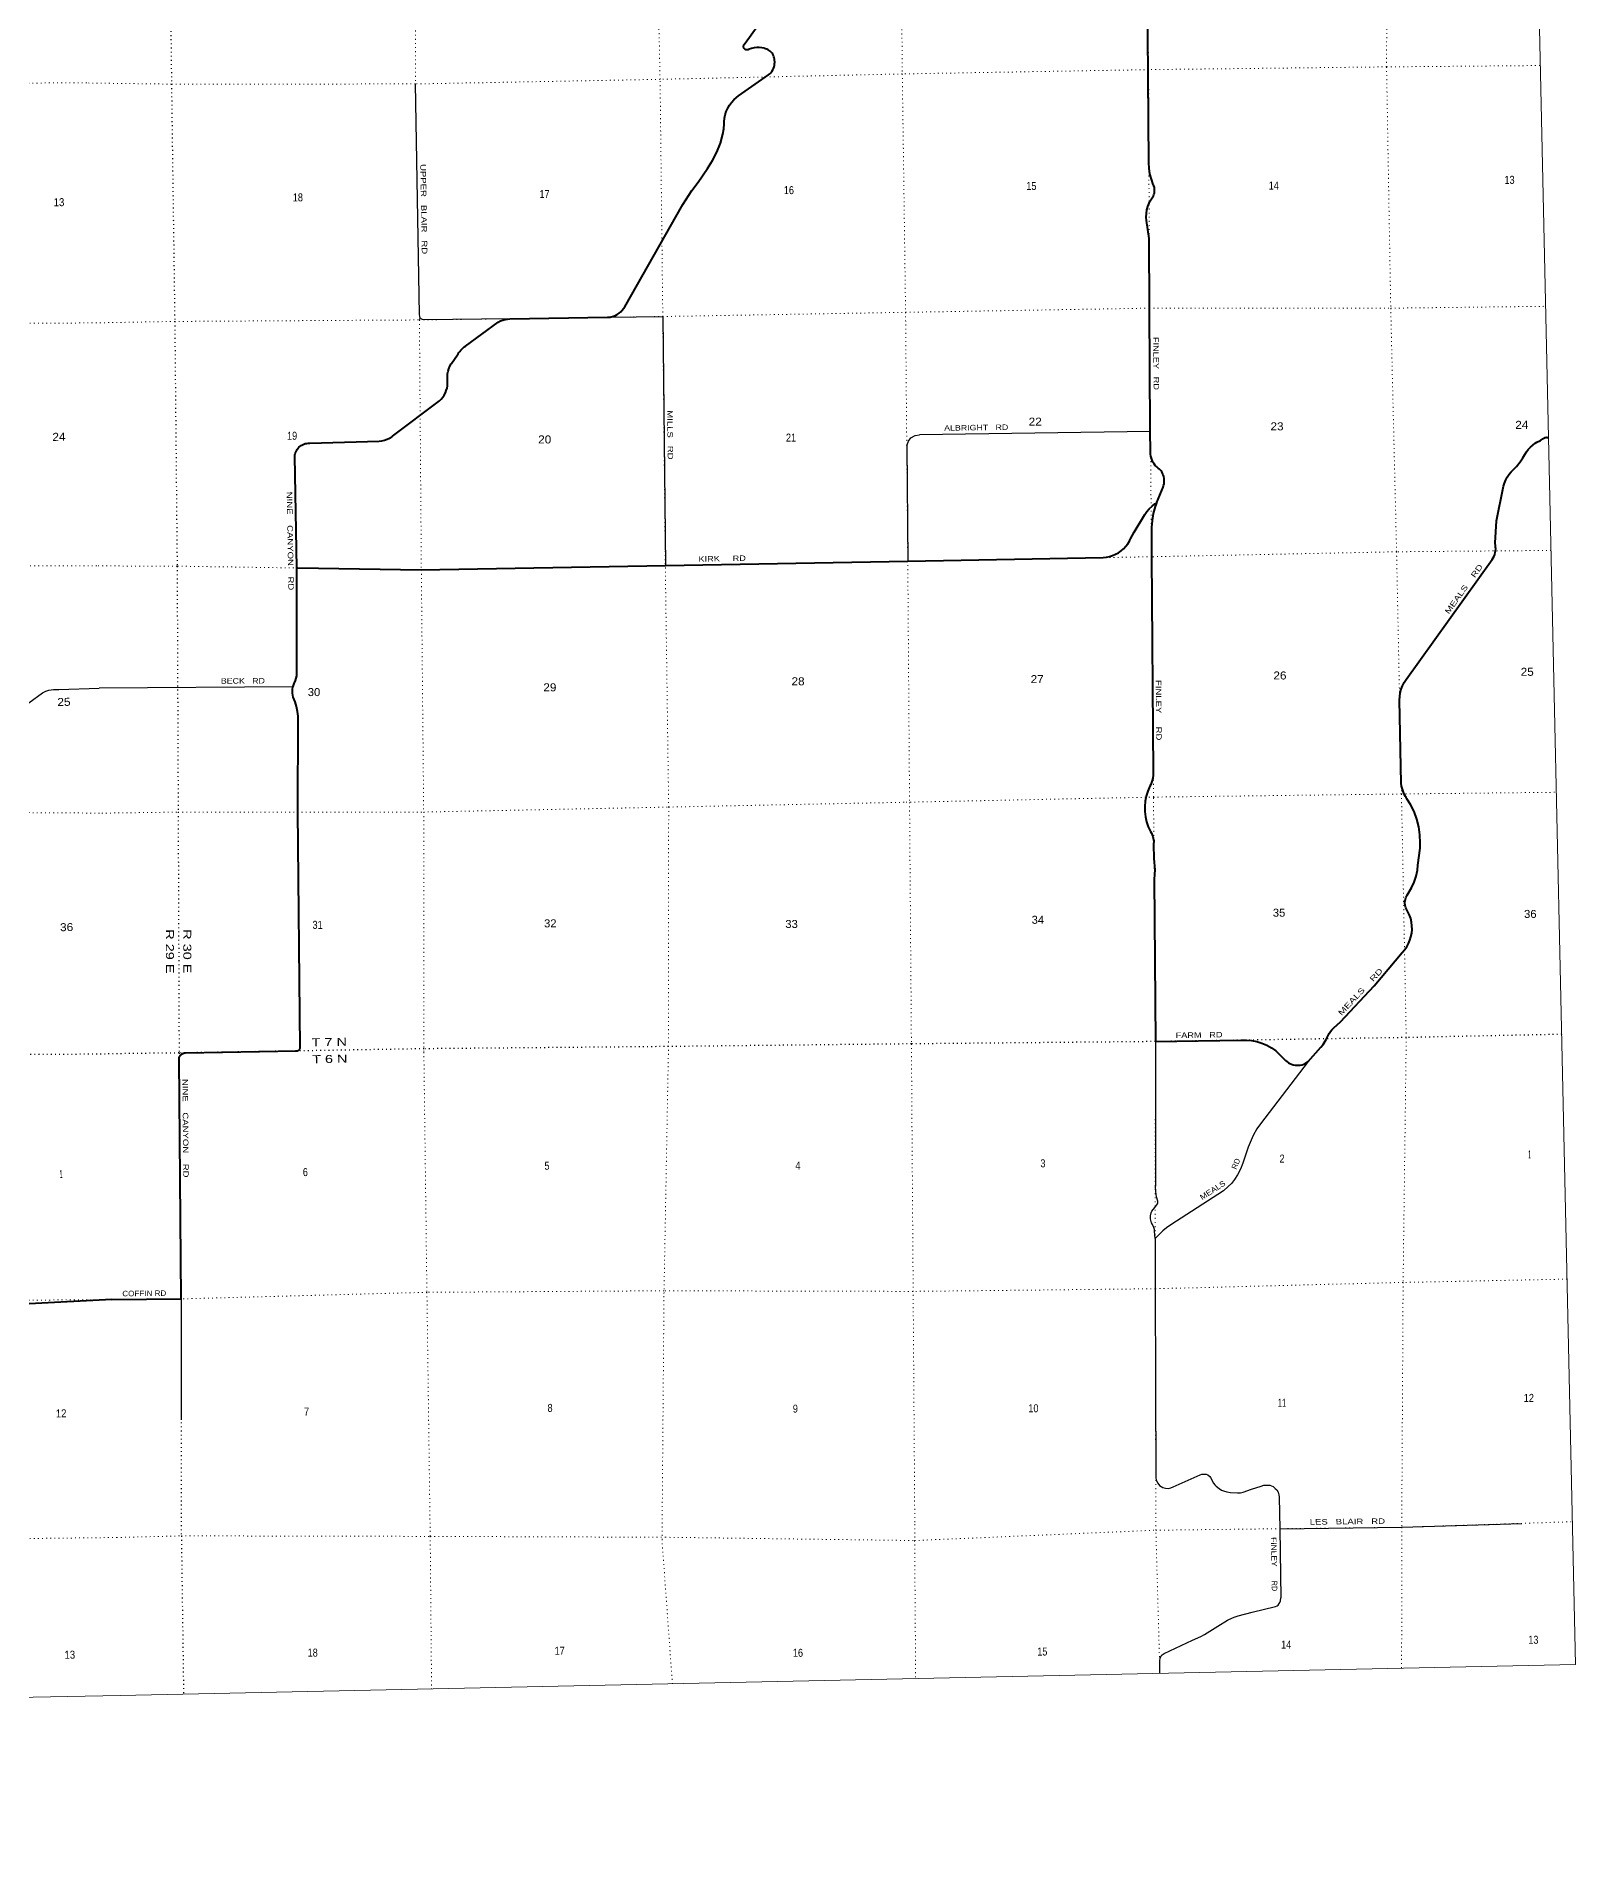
# Model space of a CAD drawing. Header units: feet. Extents: x 245918 to 509309, y -547785 to -360805.
# Drawn here: x 475652 to 509309, y -547785 to -507977 of the extents above; entities that cross this region are included whole.
import ezdxf

# ---------------------------------------------------------------- set-up
doc = ezdxf.new("R2010")
doc.units = ezdxf.units.FT
doc.header["$LTSCALE"] = 60
doc.linetypes.add('DOTTED', pattern=[1.5, 0.3, -1.2])
for name, color, linetype, lineweight in [('26', 7, 'Continuous', 40), ('27', 7, 'Continuous', 13), ('29', 7, 'Continuous', 25), ('4', 7, 'Continuous', 13), ('6', 7, 'DOTTED', 25), ('7', 7, 'DOTTED', 13)]:
    doc.layers.add(name, color=color, linetype=linetype, lineweight=lineweight)
doc.layers.add('30', color=7, linetype='Continuous')

msp = doc.modelspace()

# ---------------------------------------------------------------- linework, layer by layer
at = {"layer": '26'}
for points in [[(500144.7, -518182.41), (500287.28, -517838.6), (500300.08, -517800.85), (500308.86, -517761.98), (500313.53, -517722.4), (500314.04, -517682.54), (500310.38, -517642.86), (500302.59, -517603.77), (500290.76, -517565.71), (500286.91, -517555.72), (500285.41, -517551.41), (500274.63, -517525.64), (500261.22, -517501.13), (500245.32, -517478.17), (500227.11, -517456.99), (500209.56, -517440.45), (500184.69, -517421), (500159.56, -517399.75), (500150.06, -517391.72), (500118.79, -517359.08), (500091.11, -517323.36), (500067.31, -517284.94), (500047.66, -517244.24), (500032.36, -517201.72), (500021.6, -517157.82), (500015.49, -517113.04), (500014.11, -517087.34), (500007.17, -516582.32), (499989.57, -513920.54), (499982.08, -512394.79), (499924.3, -512005.39), (499919.46, -511927.38), (499922.79, -511849.28), (499934.27, -511771.97), (499953.77, -511696.28), (499981.08, -511623.04), (500004.84, -511573.36), (500078.27, -511466.99), (500089.65, -511437.07), (500097.83, -511406.13), (500102.74, -511374.51), (500104.31, -511342.54), (500102.53, -511310.58), (500097.43, -511278.99), (500089.05, -511248.1), (500079.34, -511222.49), (500074.81, -511212.21), (500032.35, -511098.61), (500001.99, -510981.19), (499984.07, -510861.24), (499978.78, -510740.08), (499950.19, -506982.38)], [(490961.83, -509310.28), (491003.11, -509279.14), (491659.05, -508820.79), (491686.96, -508797.01), (491712.23, -508770.45), (491734.58, -508741.39), (491753.78, -508710.15), (491769.6, -508677.08), (491781.89, -508642.54), (491790.49, -508606.9), (491795.32, -508570.55), (491796.12, -508557.45), (491790.16, -508471.38), (491785.94, -508448.36), (491778.04, -508420.49), (491767.28, -508393.6), (491753.76, -508367.98), (491737.64, -508343.91), (491719.09, -508321.66), (491698.32, -508301.48), (491675.55, -508283.57), (491651.03, -508268.14), (491625.04, -508255.36), (491622.85, -508254.56), (491597.73, -508245.32), (491572.85, -508238.17), (491569.28, -508237.14), (491514.39, -508225.99), (491458.64, -508220.65), (491402.63, -508221.16), (491346.98, -508227.53), (491292.31, -508239.67), (491239.2, -508257.47), (491238.99, -508257.63), (491232.47, -508262.25), (491225.51, -508266.16), (491218.17, -508269.32), (491210.54, -508271.69), (491202.71, -508273.25), (491194.76, -508273.99), (491186.77, -508273.89), (491178.84, -508272.96), (491171.05, -508271.2), (491163.49, -508268.64), (491156.23, -508265.3), (491149.36, -508261.22), (491142.96, -508256.45), (491137.09, -508251.03), (491131.82, -508245.03), (491127.21, -508238.51), (491123.3, -508231.55), (491120.14, -508224.21), (491117.77, -508216.59), (491116.2, -508208.76), (491115.46, -508200.8), (491115.56, -508192.82), (491116.5, -508184.89), (491118.25, -508177.09), (491120.81, -508169.53), (491124.15, -508162.27), (491128.23, -508155.41), (491246.97, -507990.51), (491726.82, -507325.62)], [(488180.33, -514119.49), (488201.76, -514115.47), (488222.64, -514109.13), (488267.98, -514096.26), (488311.72, -514078.72), (488353.39, -514056.7), (488392.54, -514030.45), (488428.72, -514000.25), (488461.55, -513966.43), (488490.67, -513929.37), (488515.62, -513889.7), (489785.51, -511656.81), (489981.22, -511347.07), (490120.3, -511163.66), (490326.39, -510866.73), (490439.7, -510692.49), (490534.17, -510507.36), (490608.77, -510313.37), (490662.69, -510112.65), (490662.85, -510111.89), (490682.62, -510001.22), (490690.72, -509889.09), (490690.65, -509843.54), (490698.63, -509766.97), (490714.58, -509691.67), (490738.31, -509618.44), (490769.56, -509548.09), (490808, -509481.39), (490853.2, -509419.08), (490904.66, -509361.83), (490961.83, -509310.28)], [(481345.1, -519602.32), (481303.32, -517163.95), (481306.71, -517131.95), (481313.42, -517100.48), (481323.39, -517069.88), (481336.49, -517040.49), (481352.6, -517012.64), (481371.54, -516986.62), (481393.08, -516962.72), (481417.01, -516941.21), (481443.06, -516922.31), (481470.94, -516906.24), (481500.34, -516893.18), (481530.95, -516883.26), (481562.43, -516876.59), (481594.44, -516873.25), (481626.62, -516873.27), (481634.06, -516873.76), (483144.94, -516831.32), (483204.28, -516823.19), (483262.45, -516808.91), (483318.81, -516788.62), (483372.74, -516762.55), (483423.65, -516730.99), (483436.33, -516721.92), (484463.34, -515944.72), (484502.79, -515907.17), (484538.11, -515865.71), (484568.89, -515820.78), (484594.81, -515772.88), (484615.58, -515722.53), (484630.98, -515670.29), (484640.83, -515616.72), (484645.02, -515562.42), (484643.52, -515507.98), (484639.37, -515471.99), (484638.29, -515414.15), (484643.25, -515356.52), (484654.22, -515299.72), (484671.06, -515244.38), (484693.59, -515191.1), (484721.57, -515140.47), (484729.56, -515128.02), (484862.77, -514938.16), (484875.39, -514917.45), (484890.65, -514892.4), (484910.16, -514867.45), (484930.99, -514840.81), (484976.54, -514793.67), (484982.16, -514788.76), (485007.09, -514767), (485032.16, -514748.81), (485752.54, -514226.07), (485801.75, -514200.99), (485853.3, -514181.2), (485906.65, -514166.9), (485953.43, -514157.55), (486005.01, -514150.84)], [(486005.01, -514150.84), (488136.8, -514119.49), (488180.33, -514119.49)], [(505587.78, -526847.17), (505597.6, -526816.58), (505610.57, -526787.19), (505626.54, -526759.31), (505627.3, -526758.14), (505723.91, -526597.7), (505779.03, -526474.45), (505820.97, -526346.12), (505849.26, -526214.11), (505862.29, -526100.92), (505907.58, -525730.21), (505913.07, -525614.28), (505906.12, -525438.97), (505880.88, -525265.34), (505837.62, -525095.3), (505776.83, -524930.71), (505699.17, -524773.38), (505621.28, -524650.03), (505605.58, -524625.17), (505590.74, -524600.03), (505570.64, -524565.98), (505542.16, -524503.61), (505520.35, -524438.61), (505505.45, -524371.68), (505497.91, -524307.78), (505458.48, -522490.13), (505463.17, -522410.19), (505476.19, -522331.17), (505497.39, -522253.95), (505526.56, -522179.38), (505563.35, -522108.25), (505605.72, -522043.64), (507487.17, -519414.88), (507509.56, -519380.54), (507528.23, -519344.05), (507542.99, -519305.8), (507553.67, -519266.22), (507560.15, -519225.75), (507562.37, -519184.81), (507560.3, -519143.87), (507556.74, -519117.95), (507550.11, -519055.73), (507581.24, -518573.58), (507734.52, -517814.15), (507754.43, -517744.42), (507781.52, -517677.16), (507815.49, -517613.1), (507855.98, -517552.94), (507902.53, -517497.34), (507922.61, -517476.64), (508013.99, -517384.65), (508095.24, -517283.61), (508155.23, -517192.21), (508196.83, -517123.5), (508233.33, -517065.95), (508273.97, -517010.29), (508320.21, -516959.19), (508371.54, -516913.2), (508427.4, -516872.82), (508463.14, -516852.3), (508488.26, -516837.95), (508513.14, -516825.78), (508540.94, -516812.19), (508590.76, -516781), (508595.3, -516777.78), (508602.79, -516771.67), (508614.15, -516764), (508626.25, -516757.56), (508638.95, -516752.42), (508652.12, -516748.63), (508665.62, -516746.24), (508679.29, -516745.28), (508692.99, -516745.74), (508706.56, -516747.64), (508716.81, -516748.78)], [(489405, -519550.19), (489406.95, -519550.16), (494705.98, -519450.04), (498977.02, -519370.29), (499048.01, -519364.2), (499117.98, -519350.72), (499186.15, -519330), (499251.79, -519302.27), (499314.16, -519267.83), (499372.6, -519227.06), (499426.45, -519180.41), (499475.14, -519128.38), (499518.11, -519071.54), (499550.74, -519017.44), (499564.02, -518992.82), (499577.06, -518967.44), (499653.02, -518819.52), (499887.48, -518433.61), (499934.16, -518367.51), (499987.49, -518306.66), (500046.89, -518251.71), (500111.71, -518203.28), (500144.7, -518182.41)], [(500144.7, -518182.41), (500116.41, -518258.27), (500073.71, -518408.24), (500046.93, -518561.86), (500036.34, -518717.43), (500035.27, -519357.39), (500075.38, -524071.13), (500072.29, -524132.36), (500061.77, -524203.02), (500043.92, -524272.2), (500018.94, -524339.14), (500000.24, -524375.15), (499954.74, -524480.33), (499920.5, -524589.7), (499897.87, -524702.04), (499887.11, -524816.14), (499888.33, -524930.73), (499901.53, -525044.57), (499926.55, -525156.4), (499963.13, -525265.01), (500010.86, -525369.2), (500032.42, -525401.55), (500050.47, -525435.99), (500064.83, -525472.12), (500075.33, -525509.55), (500081.86, -525547.87), (500083.57, -525566.64), (500078.93, -525649.06), (500088.62, -525959.18), (500105.14, -526205.79), (500096.34, -526408.36), (500119.59, -529960.34), (501993.71, -529931.3), (502109.74, -529929.19), (502225.35, -529939.23), (502339.29, -529961.29), (502450.29, -529995.14), (502557.14, -530040.41), (502658.68, -530096.6), (502753.79, -530163.1), (502785.94, -530189.17), (502968.71, -530374), (502997.77, -530399.6), (503029.34, -530422.03), (503063.08, -530441.03), (503098.63, -530456.4), (503135.59, -530467.97), (503173.55, -530475.62), (503212.11, -530479.25), (503250.83, -530478.83), (503289.3, -530474.37), (503327.1, -530465.91), (503363.8, -530453.55), (503399.01, -530437.42), (503432.33, -530417.7), (503459.49, -530397.81), (503738.62, -530083.33), (503789.69, -530020.92), (503833.96, -529953.51), (503855.06, -529914.92), (503900.24, -529824.69), (503923.32, -529781.67), (503950.76, -529741.31), (503982.27, -529704.03), (504017.51, -529670.25), (504025.86, -529663.21), (504165.04, -529530.28), (504905.45, -528738.04), (505517.12, -528013.15), (505569.78, -527952.65), (505615.82, -527886.98), (505654.75, -527816.85), (505686.14, -527743.04), (505709.63, -527666.36), (505724.99, -527587.63), (505732.03, -527507.74), (505730.68, -527427.55), (505720.95, -527347.93), (505702.96, -527269.77), (505676.89, -527193.92), (505643.04, -527121.21), (505627.67, -527093.64), (505611.51, -527065.87), (505598.35, -527036.57), (505588.32, -527006.05), (505581.53, -526974.64), (505578.06, -526942.71), (505577.96, -526910.58), (505581.21, -526878.62), (505587.78, -526847.17)], [(477302.99, -535603.84), (478814.61, -535587.83), (478772.37, -530341.56), (478774, -530326.57), (478777.19, -530311.83), (478781.9, -530297.51), (478788.08, -530283.76), (478795.67, -530270.73), (478804.57, -530258.56), (478814.7, -530247.39), (478825.94, -530237.34), (478838.17, -530228.53), (478851.26, -530221.03), (478865.06, -530214.95), (478879.41, -530210.34), (478894.17, -530207.26), (478909.17, -530205.74), (478912.21, -530205.63), (481338.33, -530164.31), (481344.39, -530164.2), (481353.2, -530163.25), (481361.87, -530161.39), (481370.29, -530158.64), (481378.37, -530155.02), (481386.04, -530150.57), (481393.2, -530145.35), (481399.77, -530139.41), (481405.69, -530132.81), (481410.88, -530125.63), (481415.3, -530117.95), (481418.88, -530109.85), (481421.61, -530101.42), (481423.43, -530092.75), (481366.61, -524928.04), (481373.2, -522900), (481372.62, -522845.37), (481362.97, -522737.94), (481342.15, -522632.11), (481310.38, -522529.03), (481268.01, -522429.84), (481257.47, -522387.05), (481251.45, -522343.4), (481250.04, -522299.35), (481253.23, -522255.4), (481261, -522212.03), (481273.26, -522169.7), (481289.88, -522128.89), (481296.26, -522115.89), (481317.61, -522066.1), (481333.64, -522014.36), (481344.18, -521961.23), (481349.1, -521907.28), (481349.25, -521871.78), (481345.18, -519607.12), (481345.1, -519602.32)], [(481345.1, -519602.32), (481371.87, -519602.71), (484067.58, -519640.99), (489405, -519550.19)], [(477302.99, -535603.84), (473818.5, -535784.45), (473738.89, -535787.8), (473537.73, -535781.57), (473510.06, -535778.79), (473438.07, -535766.26), (473367.79, -535746.27), (473299.98, -535719.04), (473260.39, -535698.1), (473234.53, -535684.42), (473210.39, -535671.94), (473205.66, -535669.49), (473168.25, -535654.48), (473129.48, -535643.47), (473031.19, -535630.57), (472896.78, -535625.26), (468202.79, -535610.01), (462926.25, -535760.3), (457628.19, -535619.86), (452488.99, -535443.11)]]:
    msp.add_lwpolyline(points, dxfattribs=at)
at = {"layer": '29'}
for p, q in [((500007.43, -516620.9), (494966.07, -516688.69)), ((494686.94, -516932.44), (494705.98, -519450.04)), ((481259.38, -522205.26), (477026.97, -522227.83)), ((500119.59, -529960.34), (500119.86, -533124.23)), ((503459.49, -530397.81), (502415.81, -531759.32)), ((478814.61, -535587.83), (478819.58, -538235.58)), ((502827.35, -539925.16), (502844.34, -540613.98)), ((502844.2, -540613.98), (502863, -542124.79))]:
    msp.add_line(p, q, dxfattribs=at)
for points in [[(486005.01, -514150.84), (484141.79, -514173.63), (484092.22, -514165.58), (484072.13, -514158.88), (484054.71, -514145.48), (484038.63, -514118.67), (484033.27, -514102.58), (484026.57, -514061.03), (483938.66, -509016.8)], [(488180.33, -514119.49), (489349.01, -514103.5), (489405, -519550.19)], [(494686.94, -516932.44), (494722.27, -516829.01), (494774.34, -516756.88), (494866.46, -516704.79), (494966.07, -516688.69)], [(475487.97, -522551.76), (475782.8, -522333.57), (475857.52, -522297.21), (475924.16, -522277.01), (476025.13, -522262.87), (476142.26, -522256.8), (477026.97, -522227.83)], [(502415.81, -531759.32), (502336.25, -531870.95), (502260.15, -532011.2), (502152.01, -532271.65), (502035.86, -532620.25), (501981.79, -532750.48), (501915.7, -532876.69), (501853.62, -532974.87), (501783.53, -533061.01), (501715.44, -533133.14), (501607.3, -533225.3), (500461.8, -533966.58), (500363.67, -534034.71), (500285.57, -534098.81), (500117.29, -534266.92)], [(500117.29, -534266.92), (500103.33, -534104.83), (500099.33, -534066.77), (500085.31, -534024.69), (500057.27, -533962.59), (500037.25, -533926.52), (500019.22, -533866.42), (500013.21, -533834.36), (500013.21, -533772.26), (500027.23, -533706.14), (500043.25, -533670.08), (500107.34, -533589.94), (500165.41, -533511.81), (500177.43, -533483.76), (500177.43, -533449.7), (500147.39, -533355.54), (500127.36, -533239.33), (500119.86, -533124.23)], [(500117.29, -534266.92), (500118.51, -535365.95), (500131.76, -539512.06)], [(500131.76, -539512.06), (500143.4, -539570.29), (500171.44, -539620.38), (500211.49, -539668.47), (500247.54, -539694.5), (500283.59, -539712.54), (500341.66, -539730.56), (500403.75, -539732.58), (500455.81, -539722.55), (500507.88, -539700.52), (501100.66, -539436.06), (501136.71, -539424.03), (501172.75, -539418.02), (501202.79, -539418.02), (501232.84, -539420.04), (501268.88, -539438.06), (501308.94, -539472.13), (501328.96, -539494.16), (501393.05, -539616.38), (501419.08, -539656.44), (501449.12, -539686.49), (501513.2, -539736.59), (501567.27, -539772.64), (501609.33, -539788.68), (501683.43, -539806.71), (501759.53, -539818.73), (501913.73, -539832.75), (501981.82, -539828.74), (502041.9, -539816.72), (502222.14, -539752.61), (502430.41, -539680.49), (502494.49, -539664.46), (502550.57, -539658.45), (502622.66, -539664.46), (502658.71, -539676.49), (502696.76, -539694.51), (502742.82, -539736.59), (502772.86, -539766.65), (502802.9, -539816.72), (502818.92, -539870.83), (502827.35, -539925.16)], [(502844.2, -540613.98), (505507.21, -540583.49), (508134.79, -540497.25)], [(500217.83, -543780.13), (500217.5, -543503.13), (500225.52, -543445.03), (500245.54, -543394.94), (500265.57, -543374.91), (500309.62, -543346.86), (500934.45, -543054.35), (501116.69, -542968.2), (501194.79, -542926.13), (501487.17, -542745.81), (501699.45, -542617.59), (501803.59, -542563.5), (501863.67, -542539.46), (501927.75, -542521.42), (502240.17, -542441.28), (502748.83, -542317.07), (502780.87, -542301.04), (502804.9, -542283.01), (502840.96, -542228.91), (502856.97, -542190.85), (502863, -542124.79)]]:
    msp.add_lwpolyline(points, dxfattribs=at)
at = {"layer": '4'}
msp.add_lwpolyline([(252658.03, -364975.08), (284238.76, -364605.82), (315818.96, -364193.12), (347398.55, -363736.98), (378977.49, -363237.41), (410555.7, -362694.39), (442133.15, -362107.94), (473709.75, -361478.06), (505285.47, -360804.74), (509308.75, -543581.54), (477481.62, -544260.21), (445653.59, -544895.11), (413824.71, -545486.24), (381995.06, -546033.57), (350164.67, -546537.12), (318333.63, -546996.89), (286501.99, -547412.88), (254669.8, -547785.08)], close=True, dxfattribs=at)
msp.add_lwpolyline([(252658.03, -364975.08), (284238.76, -364605.82), (315818.96, -364193.12), (347398.55, -363736.98), (378977.49, -363237.41), (410555.7, -362694.39), (442133.15, -362107.94), (473709.75, -361478.06), (505285.47, -360804.74), (509308.75, -543581.54), (477481.62, -544260.21), (445653.59, -544895.11), (413824.71, -545486.24), (381995.06, -546033.57), (350164.67, -546537.12), (318333.63, -546996.89), (286501.99, -547412.88), (254669.8, -547785.08)], close=True, dxfattribs=at)
at = {"layer": '6'}
for points in [[(478612.79, -498542.98), (478548.5, -503721.04), (478605.7, -509021.23), (478676.9, -514210.8), (478729.06, -519563.26), (478751.58, -524942.35), (478772, -530209.11), (478814.61, -535587.83), (478821.4, -540770.57), (478870.33, -544231.88)], [(509005.44, -529801.9), (505605.66, -529872.81), (500119.59, -529960.34), (494785.49, -530010.94), (489473.63, -530069.16), (484127.44, -530117.98), (478772, -530209.11), (477192.08, -530229.41)], [(445367.47, -530039.55), (446859.8, -530029.65), (452126.96, -530126.5), (457536.93, -530246.74), (462852.88, -530272.39), (468142.88, -530304.56), (473539.42, -530244.36), (477192.08, -530229.41)]]:
    msp.add_lwpolyline(points, dxfattribs=at)
at = {"layer": '7'}
for points in [[(505214.77, -497976.31), (505211.86, -498158.87), (505196.24, -503315.94), (505175.46, -508643.66), (505266.38, -513921.16), (505394.39, -519248.13), (505501.75, -524545.39), (505605.66, -529872.81), (505537.34, -535227.5), (505507.21, -540583.49), (505505.29, -543665.64)], [(489559.3, -544007.82), (489331.87, -540856.59), (489375.39, -535468.4), (489473.63, -530069.16), (489477.87, -524832.04), (489405.41, -519608.23), (489349.01, -514103.5), (489289.9, -508915.71), (489172.76, -503632.68), (489164.65, -498379.74), (489186.84, -498314.51)], [(494464.14, -498197.16), (494463.51, -498377.94), (494539.08, -503595.53), (494586.58, -508797.58), (494658.23, -514011.22), (494705.98, -519450.04), (494744.69, -524728.51), (494785.49, -530010.94), (494859.47, -540517.34), (494856.59, -540872.98), (494878.2, -543894.67)], [(483897.52, -498432.25), (483893.6, -498460.82), (483945.64, -503711.4), (483938.66, -509016.8), (484027.41, -514177.95), (484069.62, -519642.96), (484120.76, -524941.26), (484124.65, -530192.28), (484191.16, -535444.14), (484263.13, -540782.18), (484292.87, -544117.41)], [(500217.83, -543780.13), (500131.16, -540646.91), (500118.51, -535365.95), (500119.59, -529960.34), (500079.6, -524613.68), (500035.27, -519357.39), (499989.57, -513920.54), (499972.1, -508703.89), (499895.9, -503345.85), (499880.3, -498654.96)], [(476753.86, -508995.38), (473457.72, -508997.48), (468087.45, -508849.16), (462693.54, -508743.11), (457442.93, -508666.81), (451951.77, -508600.31), (446838.04, -508665.18), (444955.68, -508658.61)], [(508529.09, -508614.13), (505175.46, -508643.66), (499972.1, -508703.89), (494586.58, -508797.58), (489289.9, -508915.71), (483938.66, -509016.8), (478605.7, -509021.23), (476753.86, -508995.38)], [(476862.19, -514243.14), (478676.9, -514210.8), (484027.41, -514177.95), (489349.01, -514103.5), (494658.23, -514011.22), (499989.57, -513920.54), (505266.38, -513921.16), (508654.96, -513879.75)], [(445058.22, -513982.84), (446920.14, -513978.24), (452026.96, -513971.72), (457361.66, -514035.17), (462799.77, -514158.89), (468222.17, -514194.57), (473438.7, -514264.27), (476862.19, -514243.14)], [(476971.86, -519557.57), (473396.05, -519560.84), (468177.25, -519576.29), (462773.9, -519488.05), (457358.34, -519390), (452117.69, -519316.74), (446916.48, -519421.43), (445162.46, -519395.13)], [(508772.47, -519218.71), (505394.39, -519248.13), (500035.27, -519357.39), (494705.98, -519450.04), (489406.95, -519550.16), (484069.62, -519642.96), (478729.06, -519563.26), (476971.86, -519557.57)], [(477083.43, -524964.07), (478751.58, -524942.35), (484120.76, -524941.26), (489477.87, -524832.04), (494670.39, -524725.72), (500079.6, -524613.68), (505501.75, -524545.39), (508896.08, -524507.97)], [(445264.7, -524703.38), (446859.68, -524705), (452082.9, -524704.3), (457401.65, -524772.06), (462839.33, -524873.71), (468094.09, -524950.71), (473501.6, -524940.5), (477083.43, -524964.07)], [(509123.29, -535155.92), (505537.34, -535227.5), (500118.51, -535365.95), (494816.69, -535423.98), (489376.93, -535410.33), (484191.16, -535444.14), (478814.61, -535587.83), (477302.99, -535603.84)], [(477301.97, -535603.85), (473538.63, -535627.25), (468202.79, -535610.01), (462926.25, -535760.3), (457632.2, -535619.79), (452268, -535433.55)], [(477410.36, -540806.65), (478821.4, -540770.57), (484263.13, -540782.18), (489407.71, -540801.31), (494856.59, -540872.98), (500131.16, -540646.91), (505507.21, -540583.49), (509240.06, -540460.72)], [(445572.98, -540710.01), (447119.32, -540712.19), (452143.24, -540881.92), (457734.39, -540934.47), (462914.95, -540904.47), (468207.79, -540874.34), (473526.8, -540849.74), (477410.36, -540806.65)]]:
    msp.add_lwpolyline(points, dxfattribs=at)

# ---------------------------------------------------------------- texts
at = {"layer": '27'}
for s, rotation, width, p in [('FINLEY   RD', 270.482, 1.25, (500072.7, -514550.3)), ('NINE    CANYON    RD', 270.982, 1.3, (481125.64, -517935.94)), ('KIRK     RD', 1.082, 1.25, (490130.42, -519466.48)), ('MEALS    RD', 54.408, 1.35, (506537.91, -520620.91)), ('FINLEY     RD', 270.483, 1.3, (500128, -522052.34)), ('MEALS    RD', 46.937, 1.4, (504190.84, -529400.16)), ('FARM   RD', 0.888, 1.25, (500563.55, -529883.45)), ('NINE    CANYON    RD', 270.454, 1.3, (478845.81, -530778.47)), ('COFFIN RD', 0.607, 1.1, (477531.58, -535531.41))]:
    msp.add_text(s, height=120, rotation=rotation, dxfattribs=dict(at, width=width)).set_placement(p)
at = {"layer": '30'}
for s, rotation, width, p in [('UPPER   BLAIR   RD', 270.998, 1.3, (484047.35, -510770.38)), ('MILLS   RD', 270.589, 1.3, (489445.9, -516154)), ('ALBRIGHT   RD', 0.77, 1.2, (495502.7, -516601.47)), ('BECK   RD', 0.306, 1.2, (479686.08, -522133.65)), ('MEALS', 32.908, 1.15, (501141.9, -533430.66)), ('LES   BLAIR   RD', 0.656, 1.3, (503496.28, -540526.43)), ('FINLEY ', 271.413, 1.15, (502646.05, -540799.54)), ('RD', 270.713, 0.8, (502664.13, -541750.21))]:
    msp.add_text(s, height=120, rotation=rotation, dxfattribs=dict(at, width=width)).set_placement(p)
msp.add_text('RD', height=120, rotation=67.452, dxfattribs=at).set_placement((501889.59, -532766.88))
at = {"layer": '6', "width": 1.35}
for s, rotation, p in [('R 29 E', 270.222, (478482.7, -527505.15)), ('R 30 E', 270.222, (478862.33, -527503.91)), ('T 7 N', 0.975, (481672.1, -530064.06)), ('T 6 N', 0.975, (481682.87, -530434.61))]:
    msp.add_text(s, height=175, rotation=rotation, dxfattribs=at).set_placement(p)
at = {"layer": '7'}
for s, width, p in [('13', 0.85, (507753.99, -511201.3)), ('18', 0.85, (481258.7, -511584.79)), ('17', 0.85, (486652.64, -511511.01)), ('16', 0.85, (491996.05, -511426.69)), ('15', 0.85, (497297.68, -511335.81)), ('14', 0.85, (502599.61, -511326.44)), ('19', 0.85, (481133.27, -516798.27)), ('20', 1.1, (486623.94, -516878.89)), ('21', 0.85, (492042.43, -516839.12)), ('22', 1.1, (497349.83, -516489.68)), ('23', 1.1, (502636.67, -516591.98)), ('24', 1.1, (507989.4, -516559.49)), ('26', 1.1, (502700.89, -522040.93)), ('25', 1.1, (508107.87, -521960.54)), ('30', 1.05, (481586.06, -522404.05)), ('29', 1.1, (486736.85, -522300.32)), ('28', 1.1, (492163.73, -522167.8)), ('27', 1.1, (497391.45, -522121.18)), ('35', 1.05, (502687.99, -527229.13)), ('31', 0.85, (481690.22, -527494.8)), ('32', 1.05, (486752.76, -527461.95)), ('33', 1.05, (492028.42, -527475.35)), ('34', 1.05, (497414.24, -527384.07)), ('36', 1.05, (508181.79, -527256.16)), ('5', 0.85, (486761.44, -532763.44)), ('4', 0.85, (492248.36, -532759.32)), ('3', 0.85, (497606.06, -532709.67)), ('2', 0.85, (502835.62, -532606.88)), ('1', 0.4, (508270.53, -532516.24)), ('6', 0.85, (481478.03, -532901.86)), ('11', 0.65, (502796.6, -537948.01)), ('12', 0.85, (508176.11, -537840.91)), ('7', 0.85, (481504.25, -538140.87)), ('8', 0.85, (486829.39, -538059.97)), ('9', 0.85, (492192.85, -538075.03)), ('10', 0.85, (497342.36, -538067.62)), ('13', 0.85, (508274.72, -543130.7)), ('18', 0.85, (481583.57, -543411.44)), ('17', 0.85, (486983.2, -543370.41)), ('16', 0.85, (492194.23, -543415.11)), ('15', 0.85, (497537.13, -543387.7)), ('14', 0.85, (502869.35, -543236.8))]:
    msp.add_text(s, height=175, dxfattribs=dict(at, width=width)).set_placement(p)
for s, width, p in [('13', 0.9, (476030.72, -511692.99)), ('24', 1.1, (476004.15, -516823.38)), ('25', 1.1, (476113.59, -522621.55)), ('36', 1.1, (476171.46, -527547.45)), ('1', 0.45, (476154.83, -532945.41)), ('12', 0.9, (476077.08, -538181.19)), ('13', 0.9, (476266.82, -543460.09))]:
    msp.add_text(s, height=175, rotation=1.087, dxfattribs=dict(at, width=width)).set_placement(p)

doc.saveas('drawing.dxf')
